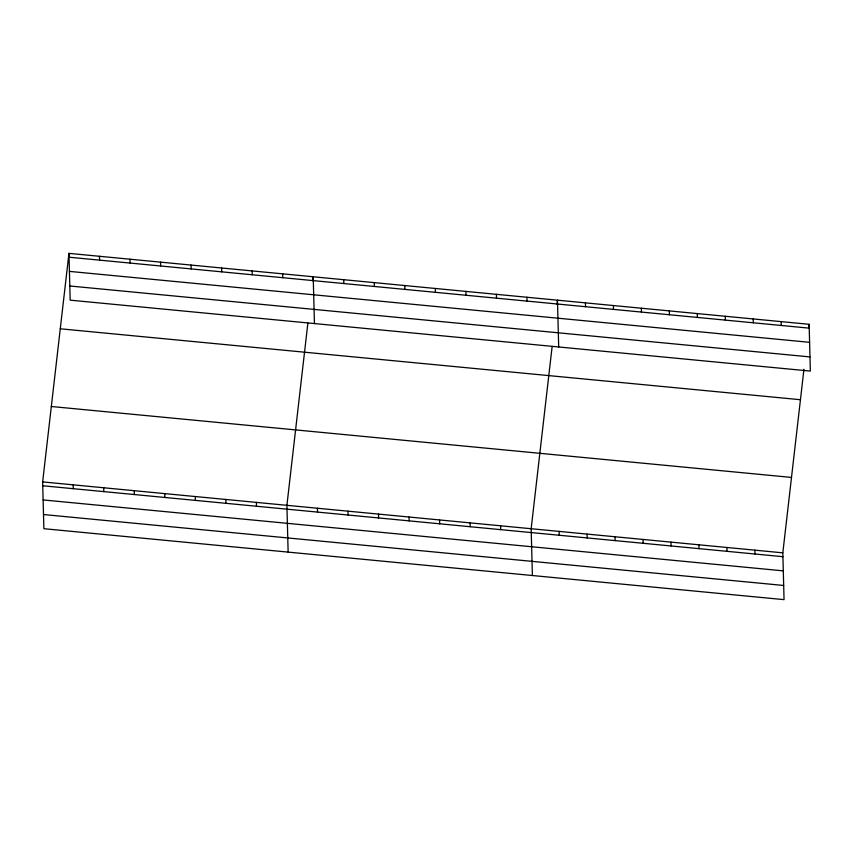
<?xml version="1.0" encoding="UTF-8"?>
<svg xmlns="http://www.w3.org/2000/svg" width="853" height="853" viewBox="0 0 853 853"><rect width="100%" height="100%" fill="white"/><g stroke="black" fill="none" stroke-linecap="round" stroke-linejoin="round"><path stroke-width="1.28" d="M803.952 369.285L782.819 552.84L784.046 599.638L43.876 528.7L42.65 481.913L68.954 253.362L809.124 324.3L810.35 371.087L70.181 300.16L68.954 253.362M307.88 323.084L286.907 505.317L288.133 552.115M312.752 280.744L313.211 276.777L314.437 323.564M552.136 346.489L531.163 528.732L532.389 575.519M557.009 304.148L557.467 300.181L558.694 346.968M808.665 328.266L809.124 324.3M69.05 257.211L809.23 328.149M69.424 271.382L809.593 342.32M69.807 285.99L809.977 356.917M60.275 328.789L800.445 399.716M51.329 406.497L791.499 477.424M42.65 481.913L782.819 552.84M42.746 485.762L782.926 556.689M43.119 499.933L783.299 570.86M43.503 514.53L783.672 585.467M781.167 321.613L781.263 325.462M753.199 318.937L753.306 322.786M754.862 550.164L754.958 554.013M725.242 316.26L725.338 320.11M726.895 547.487L727.001 551.337M697.274 313.573L697.381 317.423M698.938 544.8L699.034 548.65M669.317 310.897L669.413 314.746M670.97 542.124L671.076 545.973M641.349 308.221L641.456 312.07M643.013 539.448L643.109 543.297M613.392 305.534L613.488 309.383M615.056 536.761L615.152 540.61M585.425 302.858L585.531 306.707M587.088 534.085L587.195 537.934M559.131 531.408L559.227 535.257M526.93 297.249L527.037 301.098M496.403 294.328L496.499 298.177M500.636 525.8L500.732 529.649M465.866 291.406L465.973 295.255M470.099 522.878L470.206 526.727M435.339 288.474L435.435 292.323M439.572 519.946L439.668 523.795M404.802 285.552L404.908 289.402M409.035 517.025L409.141 520.874M374.275 282.62L374.371 286.469M378.508 514.092L378.604 517.942M343.738 279.699L343.844 283.548M347.971 511.171L348.077 515.02M317.444 508.249L317.54 512.099M282.674 273.845L282.78 277.694M252.147 270.923L252.243 274.773M256.38 502.396L256.476 506.245M221.609 267.991L221.716 271.84M225.842 499.463L225.938 503.313M191.083 265.07L191.179 268.919M195.316 496.542L195.412 500.391M160.545 262.148L160.652 265.987M164.778 493.62L164.874 497.47M130.019 259.216L130.114 263.065M134.252 490.688L134.347 494.537M99.481 256.295L99.588 260.144M103.714 487.767L103.81 491.616M73.187 484.835L73.283 488.684"/></g></svg>
